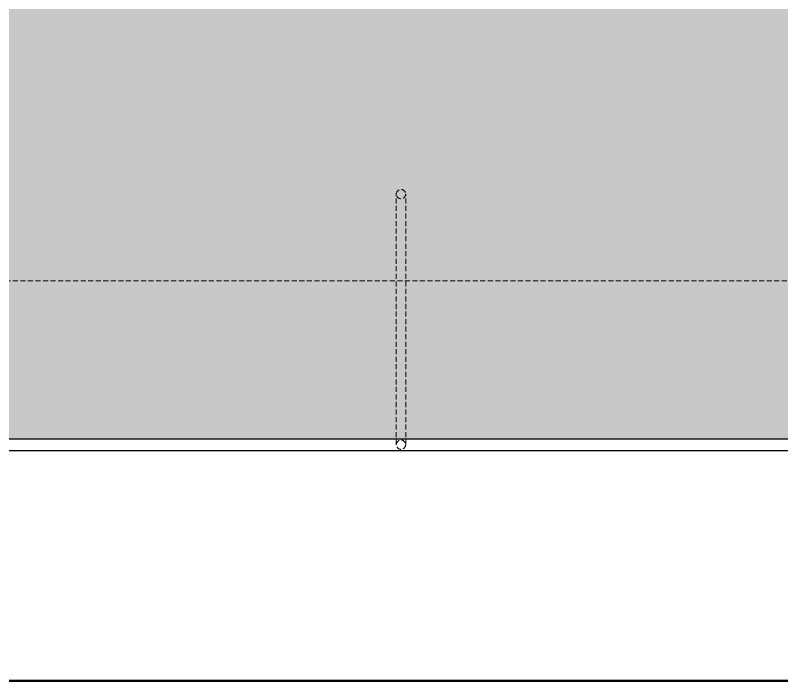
# Model space of a CAD drawing. Header units: millimetres. Extents: x 1852829 to 1882754, y -270850 to -231658.
# Drawn here: x 1869275 to 1870244, y -270850 to -270009 of the extents above; entities that cross this region are included whole.
import ezdxf

# ---------------------------------------------------------------- set-up
doc = ezdxf.new("R2010")
doc.units = ezdxf.units.MM
doc.linetypes.add('izdüşüm ön', pattern=[9.525, 6.35, -3.175])
for name, color, linetype, lineweight in [('a_görünüş', 32, 'Continuous', 25), ('a_hatch_misc', 251, 'Continuous', 15), ('a_izdüşüm_ön', 6, 'izdüşüm ön', 9), ('a_çerçeve_line', 7, 'Continuous', 50)]:
    doc.layers.add(name, color=color, linetype=linetype, lineweight=lineweight)

msp = doc.modelspace()

# ---------------------------------------------------------------- hatches: boundary and pattern name
at = {"layer": 'a_hatch_misc', "ltscale": 10}
h = msp.add_hatch(dxfattribs=at)
h.set_pattern_fill('AR-RSHKE', color=256, scale=0.15)
h.set_pattern_definition([(0, (-86834.217, -24943.233), (97.155, 45.72), [22.86, -19.05, 26.67, -11.43, 34.29, -15.24]), (0, (-86811.357, -24941.33), (97.155, 45.72), [19.05, -72.39, 15.24, -22.86]), (0, (-86765.637, -24946.09), (97.155, 45.72), [11.43, -118.11]), (90, (-86834.217, -24943.233), (-32.385, 45.72), [43.815, -139.065]), (90, (-86811.357, -24943.233), (-32.385, 45.72), [42.8625, -140.0175]), (90, (-86792.307, -24943.233), (-32.385, 45.72), [40.005, -142.875]), (90, (-86765.637, -24946.09), (-32.385, 45.72), [43.815, -139.065]), (90, (-86754.207, -24946.09), (-32.385, 45.72), [43.815, -139.065]), (90, (-86719.917, -24943.233), (-32.385, 45.72), [41.91, -140.97])])
h.paths.add_polyline_path([(1870064.71, -269606.49), (1870064.71, -269846.49), (1869803.71, -269846.49), (1869803.71, -269894.49), (1869721.71, -269894.49), (1869721.71, -269846.49), (1869385.71, -269846.49), (1869385.71, -269681.49), (1868522.71, -270544.49), (1871002.71, -270544.49)])
h.paths.add_polyline_path([(1870172.71, -269829.49), (1870172.71, -269770.49), (1870212.71, -269770.49), (1870212.71, -269829.49)], flags=16)
h.paths.add_polyline_path([(1869352.71, -269829.49), (1869312.71, -269829.49), (1869312.71, -269770.49), (1869352.71, -269770.49)], flags=16)

# ---------------------------------------------------------------- linework, layer by layer
at = {"layer": 'a_görünüş', "color": 251}
for points in [[(1868507.71, -268109.49), (1871017.71, -268109.49), (1871017.71, -270559.49), (1868507.71, -270559.49)], [(1868522.71, -268124.49), (1871002.71, -268124.49), (1871002.71, -270544.49), (1868522.71, -270544.49)]]:
    msp.add_lwpolyline(points, close=True, dxfattribs=at)
at = {"layer": 'a_izdüşüm_ön', "color": 251}
msp.add_lwpolyline([(1868722.71, -268324.49), (1870802.71, -268324.49), (1870802.71, -270344.49), (1868722.71, -270344.49)], close=True, dxfattribs=at)
for points in [[(1869756.83, -270551.59), (1869756.83, -270235.01)], [(1869768.66, -270551.59), (1869768.66, -270235.01)]]:
    msp.add_lwpolyline(points, dxfattribs=at)
for centre in [(1869762.75, -270235.01), (1869762.75, -270551.59)]:
    msp.add_circle(centre, 5.92, dxfattribs=at)
at = {"layer": 'a_çerçeve_line'}
msp.add_lwpolyline([(1872123.9, -270849.71), (1872123.9, -267849.71), (1853005.39, -267849.71), (1853005.39, -270849.71)], close=True, dxfattribs=at)

doc.saveas('drawing.dxf')
